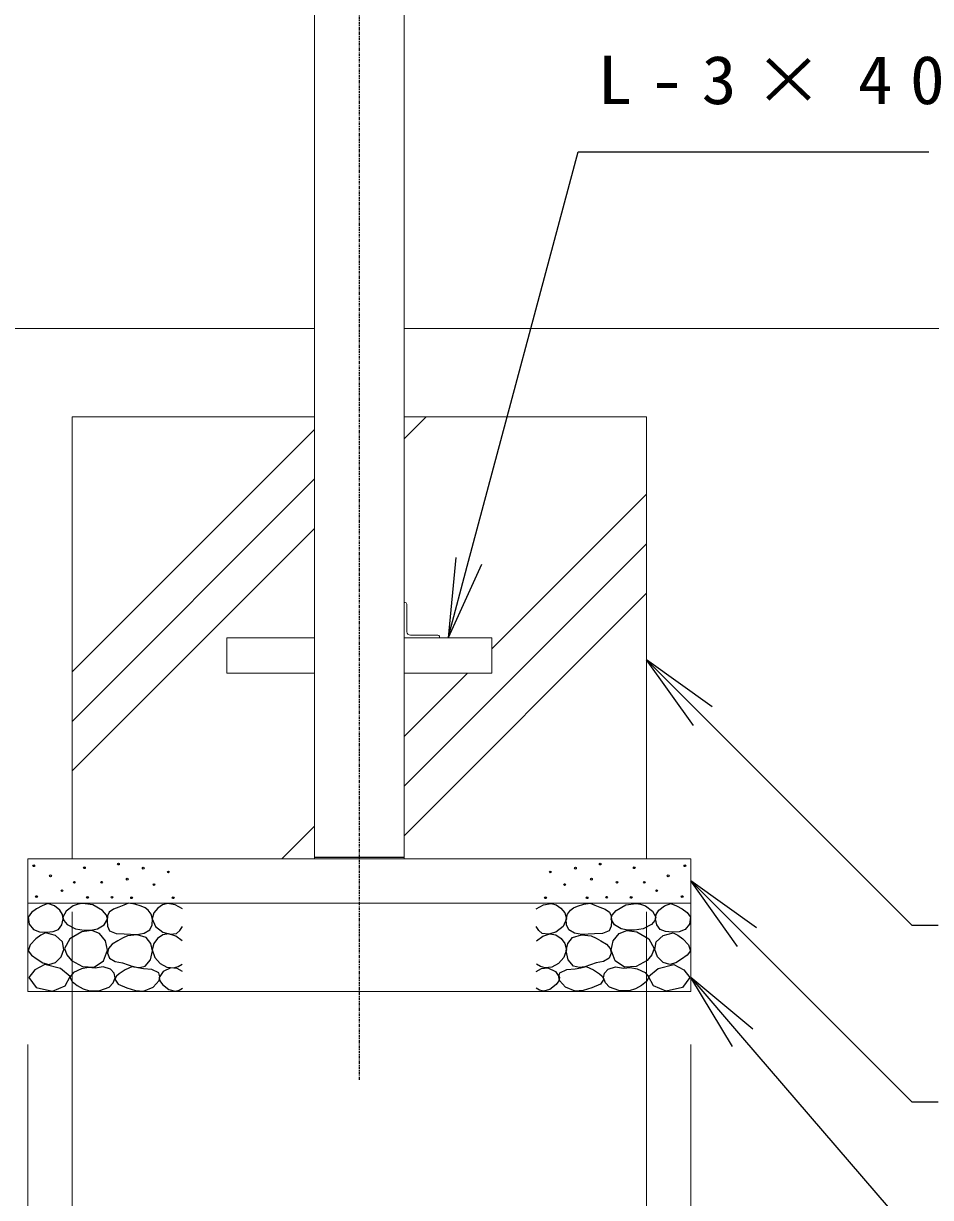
# Model space of a CAD drawing. Units: millimetres at full size; details may follow other scales. Extents: x -11724 to 54, y -1854 to 8010.
# Drawn here: x -7100 to -6073, y 1453 to 2781 of the extents above; entities that cross this region are included whole.
import ezdxf

# ---------------------------------------------------------------- set-up
doc = ezdxf.new("R2010")
doc.units = ezdxf.units.MM
doc.linetypes.add('USER2', pattern=[6, 3, -1, 1, -1])
doc.layers.add('線', color=2, linetype='Continuous', lineweight=25)
doc.layers.add('補助', color=2, linetype='Continuous', lineweight=13)
doc.styles.add('ＭＳ ゴシック', font='')
doc.styles.get('ＭＳ ゴシック').set_extended_font_data('MS Gothic')

msp = doc.modelspace()

# ---------------------------------------------------------------- linework, layer by layer
at = {"layer": '線', "color": 20, "linetype": 'USER2'}
msp.add_line((-6719.662, 1586.198), (-6719.662, 4563.389), dxfattribs=at)
at = {"layer": '線', "color": 7, "lineweight": 13}
for p, q in [((-6770.462, 1836.198), (-6770.462, 3574.889)), ((-6668.862, 1836.198), (-6668.862, 3574.889)), ((-6770.462, 2436.198), (-10393.581, 2436.198)), ((-5744.998, 2436.198), (-6668.862, 2436.198)), ((-7044.662, 2336.198), (-6770.462, 2336.198)), ((-7044.662, 2336.198), (-7044.662, 1836.198)), ((-6668.862, 2336.198), (-6394.662, 2336.198)), ((-6394.662, 2336.198), (-6394.662, 1836.198)), ((-6869.662, 2086.198), (-6770.462, 2086.198)), ((-6869.662, 2046.198), (-6869.662, 2086.198)), ((-6668.862, 2086.198), (-6569.662, 2086.198)), ((-6569.662, 2086.198), (-6569.662, 2046.198)), ((-6770.462, 2046.198), (-6869.662, 2046.198)), ((-6569.662, 2046.198), (-6668.862, 2046.198)), ((-7094.662, 1836.198), (-7094.662, 1686.198)), ((-7094.662, 1836.198), (-6344.662, 1836.198)), ((-6770.462, 1836.198), (-6668.862, 1836.198)), ((-6344.662, 1686.198), (-6344.662, 1836.198)), ((-6344.662, 1786.198), (-7094.662, 1786.198)), ((-7094.662, 1686.198), (-6344.662, 1686.198))]:
    msp.add_line(p, q, dxfattribs=at)
at = {"layer": '線'}
msp.add_line((-6770.462, 1838.198), (-6668.862, 1838.198), dxfattribs=at)
at = {"layer": '線', "color": 7, "lineweight": 13}
msp.add_lwpolyline([(-6668.862, 2086.198), (-6668.862, 2126.198), (-6667.862, 2126.198), (-6666.862, 2125.93), (-6666.13, 2125.198), (-6665.862, 2124.198), (-6665.862, 2093.198), (-6665.558, 2091.667), (-6664.691, 2090.369), (-6663.393, 2089.502), (-6661.862, 2089.198), (-6630.862, 2089.198), (-6629.862, 2088.93), (-6629.13, 2088.198), (-6628.862, 2087.198), (-6628.862, 2086.198)], close=True, dxfattribs=at)
at = {"layer": '線'}
for points in [[(-7072.214, 1785.6), (-7078.676, 1783.059), (-7084.888, 1779.58), (-7090.746, 1775.542), (-7094.393, 1770.074), (-7093.381, 1762.492), (-7088.373, 1756.133), (-7081.507, 1753.543), (-7073.798, 1753.281), (-7066.186, 1753.886), (-7059.857, 1756.45), (-7056.104, 1761.736), (-7054.787, 1768.173), (-7055.635, 1773.379), (-7058.589, 1778.312), (-7064.749, 1783.14)], [(-7032.79, 1785.691), (-7037.694, 1785.074), (-7043.331, 1782.988), (-7051.302, 1777.2), (-7054.954, 1770.284), (-7054.079, 1766.322), (-7050.359, 1761.905), (-7040.868, 1757.132), (-7030.898, 1755.688), (-7023.547, 1755.515), (-7016.031, 1757.039), (-7008.433, 1761.654), (-7004.679, 1767.851), (-7005.649, 1772.504), (-7010.355, 1777.852), (-7021.023, 1784.058)], [(-6980.97, 1785.897), (-6986.231, 1783.667), (-6991.71, 1781.422), (-6997.865, 1779.195), (-7002.629, 1776.052), (-7004.527, 1771.66), (-7004.956, 1766.028), (-7004.661, 1759.899), (-7002.271, 1754.751), (-6994.906, 1751.881), (-6985.803, 1751.529), (-6978.519, 1750.944), (-6971.304, 1750.634), (-6963.196, 1752.013), (-6956.805, 1755.825), (-6954.106, 1761.49), (-6953.762, 1767.997), (-6955.351, 1773.709), (-6958.416, 1778.2), (-6961.818, 1780.687), (-6966.471, 1782.675), (-6973.648, 1784.853)], [(-6458.355, 1785.897), (-6453.094, 1783.667), (-6447.614, 1781.422), (-6441.46, 1779.195), (-6436.696, 1776.052), (-6434.798, 1771.66), (-6434.368, 1766.028), (-6434.664, 1759.899), (-6437.054, 1754.751), (-6444.419, 1751.881), (-6453.522, 1751.529), (-6460.805, 1750.944), (-6468.02, 1750.634), (-6476.129, 1752.013), (-6482.52, 1755.825), (-6485.219, 1761.49), (-6485.563, 1767.997), (-6483.974, 1773.709), (-6480.909, 1778.2), (-6477.506, 1780.687), (-6472.854, 1782.675), (-6465.677, 1784.853)], [(-6406.535, 1785.691), (-6401.63, 1785.074), (-6395.994, 1782.988), (-6388.022, 1777.2), (-6384.371, 1770.284), (-6385.246, 1766.322), (-6388.966, 1761.905), (-6398.457, 1757.132), (-6408.427, 1755.688), (-6415.777, 1755.515), (-6423.293, 1757.039), (-6430.892, 1761.654), (-6434.646, 1767.851), (-6433.676, 1772.504), (-6428.969, 1777.852), (-6418.301, 1784.058)], [(-6367.111, 1785.6), (-6360.649, 1783.059), (-6354.437, 1779.58), (-6348.579, 1775.542), (-6344.932, 1770.074), (-6345.944, 1762.492), (-6350.952, 1756.133), (-6357.817, 1753.543), (-6365.527, 1753.281), (-6373.139, 1753.886), (-6379.468, 1756.45), (-6383.22, 1761.736), (-6384.538, 1768.173), (-6383.689, 1773.379), (-6380.735, 1778.312), (-6374.576, 1783.14)], [(-7045.494, 1721.361), (-7032.904, 1714.504), (-7019.545, 1713.522), (-7009.262, 1720.976), (-7004.409, 1732.713), (-7006.689, 1743.491), (-7013.599, 1751.633), (-7022.424, 1755.067), (-7033.6, 1753.796), (-7047.355, 1745.741), (-7053.332, 1734.875), (-7050.697, 1727.682)], [(-6393.831, 1721.361), (-6406.42, 1714.504), (-6419.779, 1713.522), (-6430.063, 1720.976), (-6434.916, 1732.713), (-6432.635, 1743.491), (-6425.726, 1751.633), (-6416.901, 1755.067), (-6405.724, 1753.796), (-6391.97, 1745.741), (-6385.993, 1734.875), (-6388.628, 1727.682)], [(-7074.749, 1752.648), (-7080.078, 1749.855), (-7085.521, 1745.677), (-7091.97, 1738.857), (-7094.393, 1732.053), (-7090.766, 1727.225), (-7084.254, 1722.864), (-7077.616, 1718.576), (-7070.946, 1716.527), (-7063.302, 1718.973), (-7057.005, 1725.399), (-7053.899, 1733.676), (-7055.421, 1742.192), (-7063.579, 1749.443)], [(-6981.974, 1749.282), (-6987.468, 1746.489), (-6993.056, 1743.336), (-6999.251, 1739.727), (-7003.598, 1734.956), (-7004.588, 1729.429), (-7002.517, 1723.874), (-6995.799, 1720.116), (-6987.65, 1718.469), (-6981.233, 1716.306), (-6974.947, 1714.144), (-6968.576, 1713.117), (-6961.973, 1714.684), (-6955.795, 1721.916), (-6953.864, 1731.983), (-6955.572, 1740.488), (-6960.891, 1747.12), (-6970.963, 1750.406)], [(-6457.35, 1749.282), (-6451.857, 1746.489), (-6446.268, 1743.336), (-6440.074, 1739.727), (-6435.727, 1734.956), (-6434.737, 1729.429), (-6436.808, 1723.874), (-6443.526, 1720.116), (-6451.674, 1718.469), (-6458.092, 1716.306), (-6464.378, 1714.144), (-6470.748, 1713.117), (-6477.352, 1714.684), (-6483.53, 1721.916), (-6485.461, 1731.983), (-6483.753, 1740.488), (-6478.433, 1747.12), (-6468.362, 1750.406)], [(-6364.576, 1752.648), (-6359.247, 1749.855), (-6353.803, 1745.677), (-6347.355, 1738.857), (-6344.932, 1732.053), (-6348.559, 1727.225), (-6355.071, 1722.864), (-6361.708, 1718.576), (-6368.378, 1716.527), (-6376.023, 1718.973), (-6382.32, 1725.399), (-6385.426, 1733.676), (-6383.904, 1742.192), (-6375.746, 1749.443)], [(-7075.567, 1716.715), (-7086.887, 1710.696), (-7093.698, 1701.881), (-7085.212, 1690.611), (-7066.777, 1686.497), (-7052.423, 1692.607), (-7046.998, 1702.979), (-7057.779, 1712.088)], [(-7018.464, 1712.571), (-7025.999, 1713.197), (-7034.141, 1711.76), (-7043.069, 1707.702), (-7047.386, 1702.299), (-7044.699, 1697.617), (-7038.736, 1693.109), (-7032.257, 1689.266), (-7024.951, 1686.893), (-7013.103, 1687.126), (-7002.787, 1691.217), (-6998.084, 1696.025), (-6996.03, 1701.759), (-6997.089, 1706.907), (-7001.165, 1711.489), (-7009.563, 1714.03)], [(-6976.158, 1714.403), (-6984.626, 1710.808), (-6991.564, 1706.024), (-6994.588, 1703.508), (-6996.43, 1700.078), (-6992.464, 1694.589), (-6982.645, 1690.347), (-6972.905, 1687.121), (-6963.724, 1686.563), (-6952.882, 1691.066), (-6946.155, 1698.726), (-6945.347, 1702.716), (-6946.695, 1707.105), (-6954.337, 1710.882), (-6963.994, 1711.7), (-6970.224, 1712.945)], [(-6463.167, 1714.403), (-6454.699, 1710.808), (-6447.76, 1706.024), (-6444.736, 1703.508), (-6442.895, 1700.078), (-6446.86, 1694.589), (-6456.68, 1690.347), (-6466.419, 1687.121), (-6475.601, 1686.563), (-6486.443, 1691.066), (-6493.17, 1698.726), (-6493.978, 1702.716), (-6492.629, 1707.105), (-6484.988, 1710.882), (-6475.33, 1711.7), (-6469.101, 1712.945)], [(-6420.861, 1712.571), (-6413.326, 1713.197), (-6405.184, 1711.76), (-6396.256, 1707.702), (-6391.939, 1702.299), (-6394.626, 1697.617), (-6400.589, 1693.109), (-6407.067, 1689.266), (-6414.373, 1686.893), (-6426.222, 1687.126), (-6436.538, 1691.217), (-6441.241, 1696.025), (-6443.295, 1701.759), (-6442.236, 1706.907), (-6438.16, 1711.489), (-6429.761, 1714.03)], [(-6363.757, 1716.715), (-6352.437, 1710.696), (-6345.626, 1701.881), (-6354.113, 1690.611), (-6372.548, 1686.497), (-6386.902, 1692.607), (-6392.327, 1702.979), (-6381.545, 1712.088)]]:
    msp.add_lwpolyline(points, close=True, dxfattribs=at)
for points in [[(-6919.662, 1779.497), (-6928.089, 1784.352), (-6936.772, 1785.834), (-6942.392, 1784.145), (-6947.545, 1780.447), (-6952.017, 1775.138), (-6953.882, 1768.407), (-6950.214, 1759.636), (-6942.159, 1753.198), (-6933.859, 1750.819), (-6926.633, 1751.931), (-6922.583, 1755.307), (-6919.662, 1759.852)], [(-6519.662, 1779.497), (-6511.236, 1784.352), (-6502.553, 1785.834), (-6496.933, 1784.145), (-6491.78, 1780.447), (-6487.308, 1775.138), (-6485.443, 1768.407), (-6489.111, 1759.636), (-6497.166, 1753.198), (-6505.465, 1750.819), (-6512.692, 1751.931), (-6516.742, 1755.307), (-6519.662, 1759.852)], [(-6919.979, 1743.376), (-6927.12, 1748.838), (-6935.188, 1751.297), (-6941.893, 1750.073), (-6947.862, 1746.227), (-6952.254, 1740.446), (-6953.882, 1733.237), (-6951.218, 1724.629), (-6945.01, 1717.711), (-6937.371, 1713.839), (-6929.802, 1712.958), (-6924.648, 1714.398), (-6919.979, 1717.077)], [(-6519.346, 1743.376), (-6512.205, 1748.838), (-6504.137, 1751.297), (-6497.431, 1750.073), (-6491.463, 1746.227), (-6487.07, 1740.446), (-6485.443, 1733.237), (-6488.107, 1724.629), (-6494.314, 1717.711), (-6501.954, 1713.839), (-6509.523, 1712.958), (-6514.677, 1714.398), (-6519.346, 1717.077)], [(-6919.662, 1708.839), (-6925.681, 1712.158), (-6932.97, 1712.958), (-6941.686, 1708.625), (-6945.961, 1701.869), (-6945.349, 1698.199), (-6942.475, 1693.947), (-6935.313, 1688.476), (-6927.9, 1686.66), (-6923.604, 1687.712), (-6919.662, 1689.828)], [(-6519.662, 1708.839), (-6513.644, 1712.158), (-6506.355, 1712.958), (-6497.638, 1708.625), (-6493.364, 1701.869), (-6493.976, 1698.199), (-6496.849, 1693.947), (-6504.012, 1688.476), (-6511.424, 1686.66), (-6515.72, 1687.712), (-6519.662, 1689.828)]]:
    msp.add_lwpolyline(points, dxfattribs=at)
for centre in [(-7088.056, 1828.375), (-7030.707, 1826.157), (-6992.246, 1830.289), (-6964.135, 1825.694), (-6935.754, 1821.37), (-6503.571, 1821.37), (-6475.19, 1825.694), (-6447.079, 1830.289), (-6408.618, 1826.157), (-6351.268, 1828.375), (-7069.045, 1816.968), (-7042.113, 1809.68), (-7011.166, 1809.747), (-6982.245, 1813.261), (-6951.972, 1807.044), (-6487.353, 1807.044), (-6457.08, 1813.261), (-6428.159, 1809.747), (-6397.212, 1809.68), (-6370.279, 1816.968), (-7084.888, 1793.521), (-7056.054, 1800.175), (-7027.221, 1792.571), (-6999.543, 1792.718), (-6977.379, 1792.178), (-6930.348, 1792.178), (-6508.977, 1792.178), (-6461.945, 1792.178), (-6439.781, 1792.718), (-6412.103, 1792.571), (-6383.27, 1800.175), (-6354.437, 1793.521)]:
    msp.add_circle(centre, 1, dxfattribs=at)
at = {"layer": '補助', "lineweight": 25}
for p, q in [((-6595.969, 2173.131), (-6471.89, 2636.198)), ((-6471.89, 2636.198), (-6441.89, 2636.198)), ((-6441.89, 2636.198), (-6075.306, 2636.198)), ((-6610.458, 2177.013), (-6619.262, 2086.198)), ((-6619.262, 2086.198), (-6595.969, 2173.131)), ((-6581.48, 2169.249), (-6619.262, 2086.198)), ((-6341.629, 1986.952), (-6394.662, 2061.198)), ((-6320.416, 2008.165), (-6394.662, 2061.198)), ((-6394.662, 2061.198), (-6331.023, 1997.558)), ((-6331.023, 1997.558), (-6094.662, 1761.198)), ((-6291.629, 1736.952), (-6344.662, 1811.198)), ((-6270.416, 1758.165), (-6344.662, 1811.198)), ((-6344.662, 1811.198), (-6281.023, 1747.558)), ((-6094.662, 1761.198), (-6064.662, 1761.198)), ((-6281.023, 1747.558), (-6094.662, 1561.198)), ((-6297.35, 1623.864), (-6344.662, 1701.881)), ((-6274.605, 1643.426), (-6344.662, 1701.881)), ((-6344.662, 1701.881), (-6285.977, 1633.645)), ((-6285.977, 1633.645), (-6094.662, 1411.198)), ((-6094.662, 1561.198), (-6064.662, 1561.198))]:
    msp.add_line(p, q, dxfattribs=at)
at = {"layer": '補助'}
for p, q in [((-6668.862, 2311.394), (-6644.058, 2336.198)), ((-7044.662, 2047.847), (-6770.462, 2322.047)), ((-7044.662, 1991.72), (-6770.462, 2265.92)), ((-6569.662, 2073.834), (-6394.662, 2248.834)), ((-7044.662, 1935.594), (-6770.462, 2209.794)), ((-6668.862, 1918.508), (-6394.662, 2192.708)), ((-6668.862, 1862.381), (-6394.662, 2136.581)), ((-6668.862, 1974.634), (-6597.299, 2046.198)), ((-6807.299, 1836.198), (-6770.462, 1873.034)), ((-7044.662, 1776.198), (-7044.662, 1356.198)), ((-6394.662, 1776.198), (-6394.662, 1356.198)), ((-7094.662, 1626.198), (-7094.662, 1056.198)), ((-6344.662, 1626.198), (-6344.662, 1056.198))]:
    msp.add_line(p, q, dxfattribs=at)

# ---------------------------------------------------------------- texts
at = {"layer": '補助', "insert": (-6450.14, 2744.948), "char_height": 54.99, "attachment_point": 1, "style": 'ＭＳ ゴシック'}
msp.add_mtext('\\T1.5;\\W1.05;L-3×40', dxfattribs=at)

doc.saveas('drawing.dxf')
